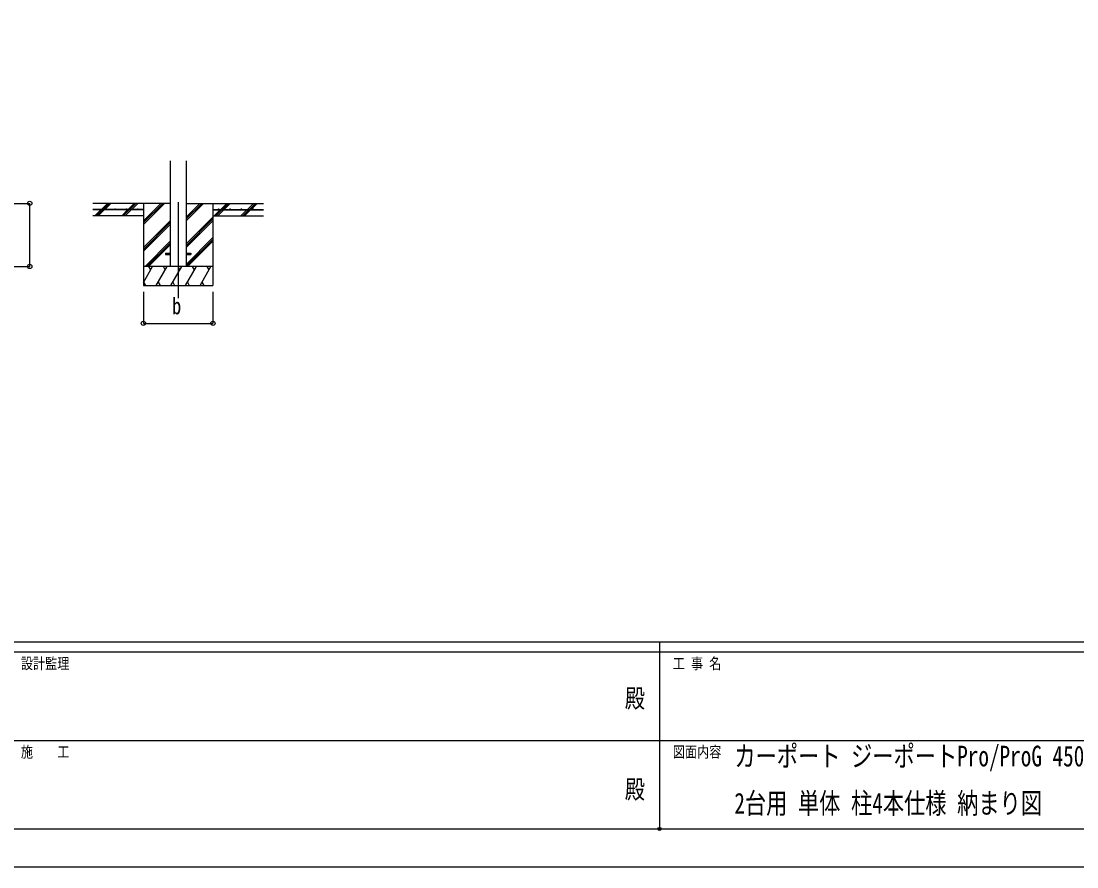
# Model space of a CAD drawing. Units: millimetres, scale not verified. Extents: x -16820 to 16820, y -11880 to 11880.
# Drawn here: x -5071 to 3282, y -11880 to -5184 of the extents above; entities that cross this region are included whole.
import ezdxf
from ezdxf.enums import TextEntityAlignment as Align

# ---------------------------------------------------------------- set-up
doc = ezdxf.new("R2010")
doc.units = ezdxf.units.MM
doc.header["$LTSCALE"] = 50
doc.header["$PDMODE"] = 32
doc.header["$PDSIZE"] = 25
for name, color, linetype in [('0-2_USER1', 3, 'Continuous'), ('0-3_YKK_12', 2, 'Continuous'), ('0-4_YKK_13', 4, 'Continuous'), ('0-5_YKK_A1', 4, 'Continuous'), ('0-6_YKK_D', 6, 'Continuous'), ('0-7_YKK_ZWAK', 7, 'Continuous')]:
    doc.layers.add(name, color=color, linetype=linetype)
doc.styles.add('ＭＳ ゴシック', font='')
doc.styles.get('ＭＳ ゴシック').set_extended_font_data('MS Gothic')

msp = doc.modelspace()

# ---------------------------------------------------------------- linework, layer by layer
at = {"layer": '0-3_YKK_12'}
msp.add_line((-3828.42, -6617.79), (-3828.42, -7377), dxfattribs=at)
at = {"layer": '0-4_YKK_13'}
for p, q in [((-3928.42, -7022.5), (-3928.42, -7031.5)), ((-3928.42, -7022.5), (-3890.92, -7022.5)), ((-3928.42, -7031.5), (-3890.92, -7031.5)), ((-3765.92, -7022.5), (-3728.42, -7022.5)), ((-3765.92, -7031.5), (-3728.42, -7031.5)), ((-3728.42, -7022.5), (-3728.42, -7031.5))]:
    msp.add_line(p, q, dxfattribs=at)
at = {"layer": '0-5_YKK_A1'}
for p, q in [((-3890.92, -6290.65), (-3890.92, -7127)), ((-3765.92, -6290.65), (-3765.92, -7127)), ((-3890.92, -6627), (-4503.42, -6627)), ((-4103.42, -6674.5), (-4503.42, -6674.5)), ((-4103.42, -6679.5), (-4503.42, -6679.5)), ((-4489.09, -6727), (-4441.59, -6679.5)), ((-4474.95, -6727), (-4427.45, -6679.5)), ((-4460.8, -6727), (-4413.3, -6679.5)), ((-4436.59, -6674.5), (-4389.09, -6627)), ((-4422.45, -6674.5), (-4420.78, -6672.83)), ((-4417.59, -6669.64), (-4374.95, -6627)), ((-4408.3, -6674.5), (-4360.8, -6627)), ((-4275.55, -6725.6), (-4229.46, -6679.5)), ((-4262.81, -6727), (-4215.31, -6679.5)), ((-4248.67, -6727), (-4201.17, -6679.5)), ((-4224.46, -6674.5), (-4176.96, -6627)), ((-4210.31, -6674.5), (-4162.81, -6627)), ((-4196.17, -6674.5), (-4148.67, -6627)), ((-4103.42, -6627), (-4103.42, -7277)), ((-4103.42, -6793.88), (-3936.54, -6627)), ((-4103.42, -6779.74), (-3950.68, -6627)), ((-4103.42, -6765.6), (-3964.82, -6627)), ((-4103.42, -6674.5), (-4103.42, -6679.5)), ((-3765.92, -6764.75), (-3628.17, -6627)), ((-3765.92, -6750.61), (-3642.31, -6627)), ((-3765.92, -6736.46), (-3656.46, -6627)), ((-3765.92, -6627), (-3153.42, -6627)), ((-3553.42, -6627), (-3553.42, -7277)), ((-3553.42, -6674.5), (-3153.42, -6674.5)), ((-3553.42, -6674.5), (-3553.42, -6679.5)), ((-3553.42, -6679.5), (-3153.42, -6679.5)), ((-3544.32, -6727), (-3496.82, -6679.5)), ((-3530.18, -6727), (-3482.68, -6679.5)), ((-3516.04, -6727), (-3468.54, -6679.5)), ((-3491.82, -6674.5), (-3444.32, -6627)), ((-3477.68, -6674.5), (-3430.18, -6627)), ((-3463.54, -6674.5), (-3416.04, -6627)), ((-3332.19, -6727), (-3284.69, -6679.5)), ((-3318.05, -6727), (-3270.55, -6679.5)), ((-3303.91, -6727), (-3256.41, -6679.5)), ((-3279.69, -6674.5), (-3232.19, -6627)), ((-3265.55, -6674.5), (-3218.05, -6627)), ((-3251.41, -6674.5), (-3203.91, -6627)), ((-4103.42, -6727), (-4503.42, -6727)), ((-4103.42, -6977.73), (-3890.92, -6765.23)), ((-3765.92, -6948.59), (-3553.42, -6736.1)), ((-3765.92, -6962.74), (-3553.42, -6750.24)), ((-3765.92, -6976.88), (-3553.42, -6764.38)), ((-3553.42, -6727), (-3153.42, -6727)), ((-4103.42, -6991.87), (-3890.92, -6779.37)), ((-4103.42, -7006.01), (-3890.92, -6793.51)), ((-4090.56, -7127), (-3890.92, -6927.36)), ((-3765.92, -7110.72), (-3553.42, -6898.23)), ((-3765.92, -7124.87), (-3553.42, -6912.37)), ((-3753.91, -7127), (-3553.42, -6926.51)), ((-4076.42, -7127), (-3890.92, -6941.5)), ((-4062.28, -7127), (-3890.92, -6955.64)), ((-3553.42, -7127), (-4103.42, -7127)), ((-4103.42, -7252.45), (-4030.99, -7127)), ((-4045.99, -7152.98), (-4060.99, -7127)), ((-4002.12, -7277), (-3915.52, -7127)), ((-3930.52, -7152.98), (-3945.52, -7127)), ((-3886.65, -7277), (-3800.05, -7127)), ((-3815.05, -7152.98), (-3830.05, -7127)), ((-3771.18, -7277), (-3684.58, -7127)), ((-3699.58, -7152.98), (-3714.58, -7127)), ((-3655.71, -7277), (-3569.11, -7127)), ((-3584.11, -7152.98), (-3599.11, -7127)), ((-4102.6, -7251.02), (-4087.6, -7277)), ((-3987.13, -7251.02), (-3972.13, -7277)), ((-3871.66, -7251.02), (-3856.66, -7277)), ((-3756.18, -7251.02), (-3741.19, -7277)), ((-3640.72, -7251.02), (-3625.72, -7277)), ((-4103.42, -7277), (-3553.42, -7277))]:
    msp.add_line(p, q, dxfattribs=at)
for centre in [(-4418.42, -6672), (-4328.42, -6672), (-4238.42, -6672), (-4148.42, -6672), (-3508.42, -6672), (-3418.42, -6672), (-3328.42, -6672), (-3238.42, -6672)]:
    msp.add_circle(centre, 2.5, dxfattribs=at)
at = {"layer": '0-6_YKK_D'}
for p, q in [((-5553.42, -6627), (-5002.42, -6627)), ((-5003.42, -7127), (-5003.42, -6627)), ((-5953.42, -7127), (-5002.42, -7127)), ((-4103.42, -7327), (-4103.42, -7578)), ((-3553.42, -7327), (-3553.42, -7578)), ((-4103.42, -7577), (-3553.42, -7577))]:
    msp.add_line(p, q, dxfattribs=at)
for centre in [(-5003.42, -6627), (-5003.42, -7127), (-4103.42, -7577), (-3553.42, -7577)]:
    msp.add_circle(centre, 17, dxfattribs=at)
at = {"layer": '0-7_YKK_ZWAK'}
for p, q in [((15580.08, -10100), (-15619.92, -10100)), ((-19.92, -10100), (-19.92, -11580)), ((-19.92, -10180), (-5219.92, -10180)), ((5180.08, -10180), (-19.92, -10180)), ((-5189.92, -10880), (-19.92, -10880)), ((-19.92, -10880), (5180.08, -10880)), ((-5219.92, -11580), (-19.92, -11580)), ((-19.92, -11580), (5180.08, -11580))]:
    msp.add_line(p, q, dxfattribs=at)
msp.add_lwpolyline([(-16820, -11880), (16820, -11880), (16820, 11880), (-16820, 11880)], close=True, dxfattribs=at)
msp.add_point((-19.92, -11580), dxfattribs=at)

# ---------------------------------------------------------------- texts
at = {"layer": '0-2_USER1', "style": 'ＭＳ ゴシック', "width": 0.75}
for s, p in [('カーポート ジーポートPro/ProG 4500タイプ', (572, -11134)), ('2台用 単体 柱4本仕様 納まり図', (572, -11507.33))]:
    msp.add_text(s, height=164.2, dxfattribs=at).set_placement(p, align=Align.BOTTOM_LEFT)
at = {"layer": '0-6_YKK_D', "style": 'ＭＳ ゴシック', "width": 0.8}
msp.add_text('b', height=132, dxfattribs=at).set_placement((-3876.42, -7545), align=Align.BOTTOM_LEFT)
at = {"layer": '0-7_YKK_ZWAK', "style": 'ＭＳ ゴシック', "width": 0.8}
for s, height, p in [('設計監理', 87.98, (-5073.25, -10340)), ('工 事 名', 87.98, (85.08, -10340)), ('殿', 146.6, (-294.67, -10663.33)), ('施\u3000\u3000工', 87.98, (-5073.25, -11040)), ('図面内容', 87.98, (85.08, -11040)), ('殿', 146.6, (-294.67, -11383.33))]:
    msp.add_text(s, height=height, dxfattribs=at).set_placement(p, align=Align.BOTTOM_LEFT)

doc.saveas('drawing.dxf')
